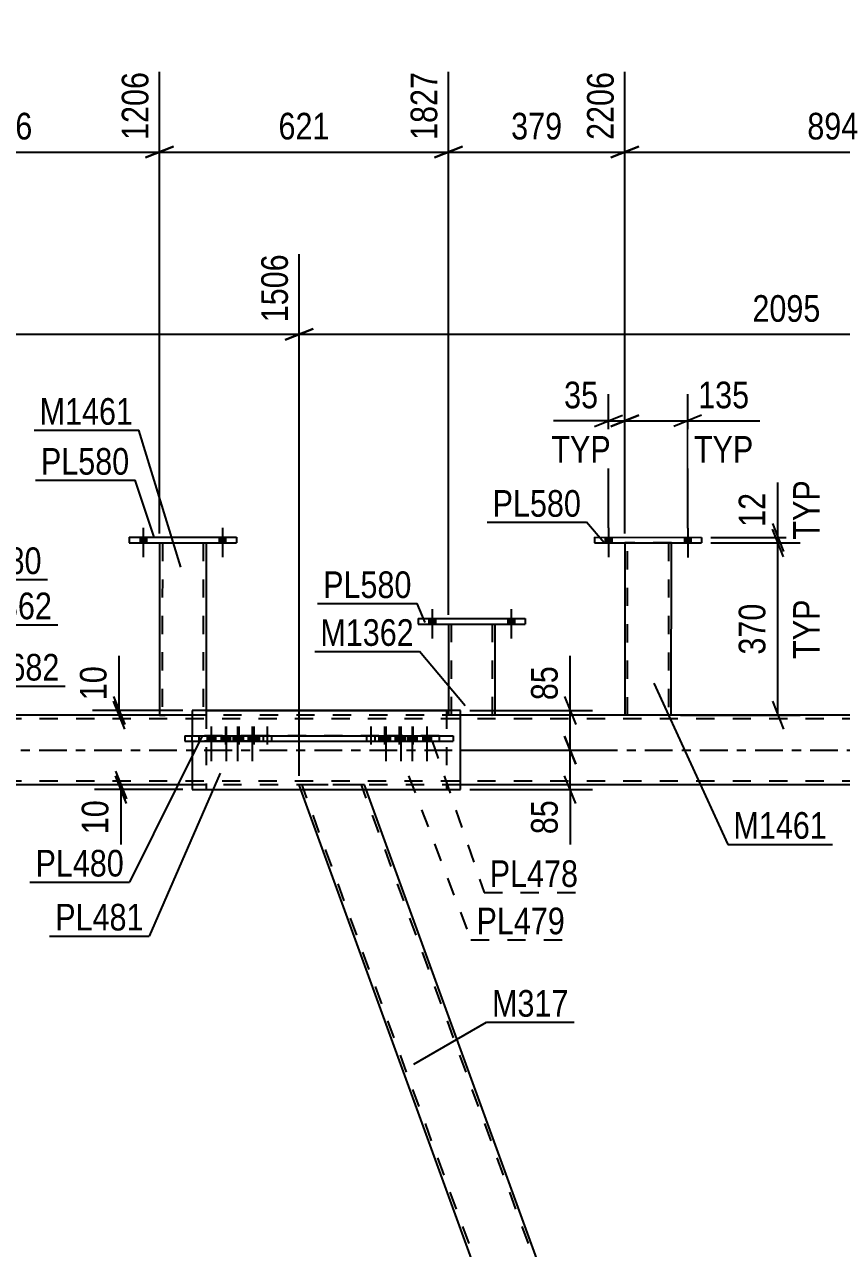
# Model space of a CAD drawing. Header units: millimetres. Extents: x 0 to 1189, y 0 to 841.
# Drawn here: x 150.6 to 238.4, y 555.9 to 687.5 of the extents above; entities that cross this region are included whole.
import ezdxf

# ---------------------------------------------------------------- set-up
doc = ezdxf.new("R2010")
doc.units = ezdxf.units.MM
doc.linetypes.add('DXK_LINE_DOT2', pattern=[3.9198, 1.9599, -1.9599])
doc.linetypes.add('DXK_LINE_DOT3', pattern=[5.9187, 2.979, -0.9799, 0.9799, -0.9799])
doc.styles.add('Arial Narrow', font='ARIALN.TTF', dxfattribs={"height": 0.2})

# ---------------------------------------------------------------- blocks, each defined once
blk = doc.blocks.new('Part-570385304-7958 - 7820')
at = {"color": 2, "linetype": 'Continuous'}
for p, q in [((165.08, 631.77), (165.07, 613.24)), ((170.08, 631.77), (170.07, 613.74)), ((165.07, 613.24), (165.67, 613.24))]:
    blk.add_line(p, q, dxfattribs=at)
at = {"color": 7, "linetype": 'DXK_LINE_DOT2'}
for p, q in [((165.08, 631.77), (170.08, 631.77)), ((165.38, 631.77), (165.37, 613.24)), ((169.78, 631.77), (169.77, 613.23)), ((165.4, 613.24), (165.37, 613.24)), ((165.37, 613.24), (165.4, 613.24)), ((165.44, 613.24), (165.4, 613.24)), ((165.4, 613.24), (165.44, 613.24)), ((170.07, 613.23), (165.67, 613.24)), ((170.07, 613.74), (170.07, 613.23))]:
    blk.add_line(p, q, dxfattribs=at)
blk = doc.blocks.new('Part-570385304-8247 - 7820')
at = {"color": 2, "linetype": 'Continuous'}
for p, q in [((168.58, 613.24), (104.78, 613.24)), ((275, 613.24), (197.42, 613.24)), ((168.58, 605.74), (104.78, 605.74)), ((275, 605.74), (197.42, 605.74))]:
    blk.add_line(p, q, dxfattribs=at)
at = {"color": 7, "linetype": 'DXK_LINE_DOT2'}
for p, q in [((197.42, 613.24), (168.58, 613.24)), ((977.31, 612.84), (104.78, 612.84)), ((977.31, 606.14), (104.78, 606.14)), ((197.42, 605.74), (168.58, 605.74))]:
    blk.add_line(p, q, dxfattribs=at)
at = {"color": 7, "linetype": 'DXK_LINE_DOT3'}
blk.add_line((104.78, 609.49), (977.31, 609.49), dxfattribs=at)
blk = doc.blocks.new('Bolt-570385304-7867 - 7820')
at = {"linetype": 'Continuous'}
for points in [[(162.98, 631.77), (163.68, 631.77), (163.68, 632.37), (162.98, 632.37)], [(162.98, 631.77), (163.68, 631.77), (163.68, 632.37), (162.98, 632.37)], [(171.48, 631.77), (172.18, 631.77), (172.18, 632.37), (171.48, 632.37)], [(171.48, 631.77), (172.18, 631.77), (172.18, 632.37), (171.48, 632.37)]]:
    blk.add_hatch(color=1, dxfattribs=at).paths.add_polyline_path(points)
at = {"color": 1, "linetype": 'Continuous'}
for p, q in [((163.33, 633.37), (163.33, 630.22)), ((163.33, 633.37), (163.33, 630.22)), ((171.83, 633.37), (171.83, 630.22)), ((171.83, 633.37), (171.83, 630.22)), ((162.98, 632.37), (162.98, 631.77)), ((162.98, 632.37), (162.98, 631.77)), ((163.68, 632.37), (163.68, 631.77)), ((163.68, 632.37), (163.68, 631.77)), ((171.48, 632.37), (171.48, 631.77)), ((171.48, 632.37), (171.48, 631.77)), ((172.18, 632.37), (172.18, 631.77)), ((172.18, 632.37), (172.18, 631.77))]:
    blk.add_line(p, q, dxfattribs=at)
blk = doc.blocks.new('Part-570385304-8697 - 7820')
at = {"color": 2, "linetype": 'Continuous'}
blk.add_line((170.08, 613.74), (195.91, 613.74), dxfattribs=at)
at = {"color": 7, "linetype": 'DXK_LINE_DOT2'}
for p, q in [((170.08, 613.74), (170.08, 605.24)), ((195.91, 613.74), (195.91, 605.24)), ((170.08, 605.24), (195.91, 605.24))]:
    blk.add_line(p, q, dxfattribs=at)
blk = doc.blocks.new('Bolt-570385304-8508 - 7820')
at = {"color": 1, "linetype": 'DXK_LINE_DOT2'}
for p, q in [((187.78, 612.04), (187.78, 608.29)), ((189.24, 612.04), (189.24, 608.29)), ((190.83, 612.04), (190.83, 608.29)), ((192.29, 612.04), (192.29, 608.29)), ((187.33, 611.04), (187.33, 610.44)), ((188.23, 611.04), (188.23, 610.44)), ((188.79, 611.04), (188.79, 610.44)), ((189.69, 611.04), (189.69, 610.44)), ((190.38, 611.04), (190.38, 610.44)), ((191.28, 611.04), (191.28, 610.44)), ((191.84, 611.04), (191.84, 610.44)), ((192.74, 611.04), (192.74, 610.44))]:
    blk.add_line(p, q, dxfattribs=at)
blk = doc.blocks.new('Part-570385304-7948 - 7820')
at = {"color": 2, "linetype": 'Continuous'}
for p, q in [((211.83, 632.37), (211.83, 631.77)), ((211.83, 632.37), (223.33, 632.36)), ((211.83, 631.77), (223.33, 631.76)), ((223.33, 632.36), (223.33, 631.76))]:
    blk.add_line(p, q, dxfattribs=at)
blk = doc.blocks.new('Part-570385304-7953 - 7820')
at = {"color": 2, "linetype": 'Continuous'}
for p, q in [((215.08, 631.76), (215.07, 613.24)), ((220.07, 613.24), (220.08, 631.76))]:
    blk.add_line(p, q, dxfattribs=at)
at = {"color": 7, "linetype": 'DXK_LINE_DOT2'}
for p, q in [((220.08, 631.76), (215.08, 631.76)), ((215.37, 613.23), (215.38, 631.76)), ((219.78, 631.76), (219.77, 613.23)), ((215.07, 613.24), (215.07, 613.23)), ((220.07, 613.23), (215.07, 613.23)), ((220.07, 613.23), (220.07, 613.24)), ((220.07, 613.24), (220.07, 613.23))]:
    blk.add_line(p, q, dxfattribs=at)
blk = doc.blocks.new('Bolt-570385304-8509 - 7820')
at = {"linetype": 'Continuous'}
for points in [[(194.02, 623.04), (194.72, 623.04), (194.72, 623.64), (194.02, 623.64)], [(194.02, 623.04), (194.72, 623.04), (194.72, 623.64), (194.02, 623.64)], [(202.52, 623.04), (203.22, 623.04), (203.22, 623.64), (202.52, 623.64)], [(202.52, 623.04), (203.22, 623.04), (203.22, 623.64), (202.52, 623.64)]]:
    blk.add_hatch(color=1, dxfattribs=at).paths.add_polyline_path(points)
at = {"color": 1, "linetype": 'Continuous'}
for p, q in [((194.37, 624.64), (194.37, 621.49)), ((194.37, 624.64), (194.37, 621.49)), ((202.87, 624.64), (202.87, 621.49)), ((202.87, 624.64), (202.87, 621.49)), ((194.02, 623.64), (194.02, 623.04)), ((194.02, 623.64), (194.02, 623.04)), ((194.72, 623.64), (194.72, 623.04)), ((194.72, 623.64), (194.72, 623.04)), ((202.52, 623.64), (202.52, 623.04)), ((202.52, 623.64), (202.52, 623.04)), ((203.22, 623.64), (203.22, 623.04)), ((203.22, 623.64), (203.22, 623.04))]:
    blk.add_line(p, q, dxfattribs=at)
blk = doc.blocks.new('Part-570385304-8045 - 7820')
at = {"color": 2, "linetype": 'Continuous'}
for p, q in [((197.42, 613.74), (168.58, 613.74)), ((168.58, 613.74), (168.58, 611.04)), ((197.42, 605.24), (197.42, 613.74)), ((168.58, 610.44), (168.58, 605.24)), ((168.58, 605.24), (197.42, 605.24))]:
    blk.add_line(p, q, dxfattribs=at)
at = {"color": 7, "linetype": 'DXK_LINE_DOT2'}
blk.add_line((168.58, 610.44), (168.58, 611.04), dxfattribs=at)
blk = doc.blocks.new('Part-570385304-8061 - 7820')
at = {"color": 7, "linetype": 'DXK_LINE_DOT2'}
for p, q in [((169.31, 611.04), (195.13, 611.04)), ((175.78, 611.04), (169.31, 611.04)), ((169.31, 611.04), (169.31, 611.04)), ((169.31, 611.04), (169.31, 610.44)), ((188.66, 611.04), (175.78, 611.04)), ((175.78, 611.04), (175.78, 610.44)), ((195.13, 611.04), (188.66, 611.04)), ((188.66, 611.04), (188.66, 610.44)), ((195.13, 611.04), (195.13, 611.04)), ((195.13, 611.04), (195.13, 610.44)), ((169.31, 610.44), (195.13, 610.44)), ((175.78, 610.44), (169.31, 610.44)), ((175.78, 610.44), (188.66, 610.44)), ((188.66, 610.44), (195.13, 610.44))]:
    blk.add_line(p, q, dxfattribs=at)
blk = doc.blocks.new('Bolt-570385304-8498 - 7820')
at = {"color": 1, "linetype": 'DXK_LINE_DOT2'}
for p, q in [((172.15, 612.04), (172.15, 608.29)), ((173.61, 612.04), (173.61, 608.29)), ((175.2, 612.04), (175.2, 608.29)), ((176.66, 612.04), (176.66, 608.29)), ((171.7, 611.04), (171.7, 610.44)), ((172.6, 611.04), (172.6, 610.44)), ((173.16, 611.04), (173.16, 610.44)), ((174.06, 611.04), (174.06, 610.44)), ((174.75, 611.04), (174.75, 610.44)), ((175.65, 611.04), (175.65, 610.44)), ((176.21, 611.04), (176.21, 610.44)), ((177.11, 611.04), (177.11, 610.44))]:
    blk.add_line(p, q, dxfattribs=at)
blk = doc.blocks.new('Part-570385304-8161 - 7820')
at = {"color": 7, "linetype": 'DXK_LINE_DOT2'}
for p, q in [((187.1, 605.74), (180.07, 605.74)), ((180.26, 605.24), (180.07, 605.74)), ((234.53, 456.99), (180.39, 605.74)), ((240.92, 456.99), (186.78, 605.74)), ((187.28, 605.24), (187.1, 605.74))]:
    blk.add_line(p, q, dxfattribs=at)
at = {"color": 2, "linetype": 'Continuous'}
for p, q in [((234.03, 457.5), (180.26, 605.24)), ((241.05, 457.5), (187.28, 605.24))]:
    blk.add_line(p, q, dxfattribs=at)
blk = doc.blocks.new('Part-570385304-8357 - 7820')
at = {"color": 2, "linetype": 'Continuous'}
for p, q in [((161.83, 632.37), (161.83, 631.77)), ((161.83, 632.37), (173.33, 632.37)), ((161.83, 631.77), (173.33, 631.77)), ((173.33, 632.37), (173.33, 631.77))]:
    blk.add_line(p, q, dxfattribs=at)
blk = doc.blocks.new('Part-570385304-8432 - 7820')
at = {"color": 2, "linetype": 'Continuous'}
for p, q in [((192.87, 623.64), (192.87, 623.04)), ((192.87, 623.64), (204.37, 623.64)), ((192.87, 623.04), (204.37, 623.04)), ((204.37, 623.64), (204.37, 623.04))]:
    blk.add_line(p, q, dxfattribs=at)
blk = doc.blocks.new('Part-570385304-8437 - 7820')
at = {"color": 2, "linetype": 'Continuous'}
for p, q in [((196.12, 623.04), (196.12, 613.74)), ((201.12, 623.04), (201.12, 613.24)), ((200.52, 613.24), (197.42, 613.24)), ((201.07, 613.24), (200.52, 613.24)), ((201.12, 613.24), (201.07, 613.24))]:
    blk.add_line(p, q, dxfattribs=at)
at = {"color": 7, "linetype": 'DXK_LINE_DOT2'}
for p, q in [((196.12, 623.04), (201.12, 623.04)), ((196.42, 623.04), (196.42, 613.24)), ((200.82, 623.04), (200.82, 613.24)), ((196.12, 613.74), (196.12, 613.24)), ((197.42, 613.24), (196.12, 613.24)), ((200.94, 613.24), (200.52, 613.24)), ((200.79, 613.24), (200.82, 613.24))]:
    blk.add_line(p, q, dxfattribs=at)
blk = doc.blocks.new('Bolt-570385304-8572 - 7820')
at = {"linetype": 'Continuous'}
for points in [[(188.95, 610.44), (189.85, 610.44), (189.85, 611.04), (188.95, 611.04)], [(190.56, 610.44), (191.46, 610.44), (191.46, 611.04), (190.56, 611.04)], [(191.76, 610.44), (192.66, 610.44), (192.66, 611.04), (191.76, 611.04)], [(193.36, 610.44), (194.26, 610.44), (194.26, 611.04), (193.36, 611.04)]]:
    blk.add_hatch(color=1, dxfattribs=at).paths.add_polyline_path(points)
at = {"color": 1, "linetype": 'Continuous'}
for p, q in [((189.4, 612.04), (189.4, 608.29)), ((191.01, 612.04), (191.01, 608.29)), ((192.21, 612.04), (192.21, 608.29)), ((193.81, 612.04), (193.81, 608.29)), ((188.95, 611.04), (188.95, 610.44)), ((189.85, 611.04), (189.85, 610.44)), ((190.56, 611.04), (190.56, 610.44)), ((191.46, 611.04), (191.46, 610.44)), ((191.76, 611.04), (191.76, 610.44)), ((192.66, 611.04), (192.66, 610.44)), ((193.36, 611.04), (193.36, 610.44)), ((194.26, 611.04), (194.26, 610.44))]:
    blk.add_line(p, q, dxfattribs=at)
blk = doc.blocks.new('Part-570385304-8482 - 7820')
at = {"color": 2, "linetype": 'Continuous'}
for p, q in [((167.8, 611.04), (196.64, 611.04)), ((167.8, 611.04), (167.8, 610.44)), ((173.77, 610.44), (173.77, 611.04)), ((190.67, 611.04), (190.67, 610.44)), ((196.64, 611.04), (196.64, 610.44)), ((167.8, 610.44), (196.64, 610.44))]:
    blk.add_line(p, q, dxfattribs=at)
blk = doc.blocks.new('Bolt-570385304-8499 - 7820')
at = {"linetype": 'Continuous'}
for points in [[(212.98, 631.77), (213.68, 631.77), (213.68, 632.37), (212.98, 632.37)], [(212.98, 631.77), (213.68, 631.77), (213.68, 632.37), (212.98, 632.37)], [(221.48, 631.76), (222.18, 631.76), (222.18, 632.36), (221.48, 632.36)], [(221.48, 631.76), (222.18, 631.76), (222.18, 632.36), (221.48, 632.36)]]:
    blk.add_hatch(color=1, dxfattribs=at).paths.add_polyline_path(points)
at = {"color": 1, "linetype": 'Continuous'}
for p, q in [((213.33, 633.37), (213.33, 630.22)), ((213.33, 633.37), (213.33, 630.22)), ((221.83, 633.36), (221.83, 630.21)), ((221.83, 633.36), (221.83, 630.21)), ((212.98, 632.37), (212.98, 631.77)), ((212.98, 632.37), (212.98, 631.77)), ((213.68, 632.37), (213.68, 631.77)), ((213.68, 632.37), (213.68, 631.77)), ((221.48, 632.36), (221.48, 631.76)), ((221.48, 632.36), (221.48, 631.76)), ((222.18, 632.36), (222.18, 631.76)), ((222.18, 632.36), (222.18, 631.76))]:
    blk.add_line(p, q, dxfattribs=at)
blk = doc.blocks.new('Bolt-570385304-8573 - 7820')
at = {"linetype": 'Continuous'}
for points in [[(171.08, 611.04), (170.18, 611.04), (170.18, 610.44), (171.08, 610.44)], [(172.68, 611.04), (171.78, 611.04), (171.78, 610.44), (172.68, 610.44)], [(173.89, 611.04), (172.99, 611.04), (172.99, 610.44), (173.89, 610.44)], [(175.49, 611.04), (174.59, 611.04), (174.59, 610.44), (175.49, 610.44)]]:
    blk.add_hatch(color=1, dxfattribs=at).paths.add_polyline_path(points)
at = {"color": 1, "linetype": 'Continuous'}
for p, q in [((170.63, 612.04), (170.63, 608.29)), ((172.23, 612.04), (172.23, 608.29)), ((173.44, 612.04), (173.44, 608.29)), ((175.04, 612.04), (175.04, 608.29)), ((170.18, 611.04), (170.18, 610.44)), ((171.08, 611.04), (171.08, 610.44)), ((171.78, 611.04), (171.78, 610.44)), ((172.68, 611.04), (172.68, 610.44)), ((172.99, 611.04), (172.99, 610.44)), ((173.89, 611.04), (173.89, 610.44)), ((174.59, 611.04), (174.59, 610.44)), ((175.49, 611.04), (175.49, 610.44))]:
    blk.add_line(p, q, dxfattribs=at)
blk = doc.blocks.new('StraightDimension-570385304-43027 - 7820')
at = {"color": 7, "linetype": 'Continuous'}
for p, q in [((160.73, 613.74), (160.73, 619.64)), ((160.73, 613.74), (160.73, 619.64)), ((160.13, 615.24), (161.33, 612.24)), ((161.33, 611.74), (160.13, 614.74)), ((167.58, 613.74), (157.88, 613.74)), ((167.58, 613.24), (157.88, 613.24)), ((160.73, 613.24), (160.73, 613.74))]:
    blk.add_line(p, q, dxfattribs=at)
at = {"color": 0}
blk.add_wipeout([(159.98, 619.12), (155.78, 619.12), (155.78, 614.26), (159.98, 614.26)], dxfattribs=at)
at = {"color": 3, "style": 'Arial Narrow'}
blk.add_text('10', height=2.863, rotation=90.0002, dxfattribs=at).set_placement((159.38, 614.86))
blk = doc.blocks.new('StraightDimension-570385304-35710 - 7820')
at = {"color": 7, "linetype": 'Continuous'}
for p, q in [((180.07, 606.74), (180.07, 662.8)), ((104.78, 614.24), (104.78, 657.32)), ((106.28, 654.79), (103.28, 653.59)), ((104.78, 654.19), (180.07, 654.19)), ((178.57, 653.59), (181.57, 654.79))]:
    blk.add_line(p, q, dxfattribs=at)
at = {"color": 0}
blk.add_wipeout([(146.68, 654.94), (146.68, 659.14), (138.17, 659.14), (138.17, 654.94)], dxfattribs=at)
at = {"color": 3, "style": 'Arial Narrow'}
blk.add_text('1506', height=2.863, dxfattribs=at).set_placement((138.77, 655.54))
at = {"color": 0, "linetype": 'Continuous'}
for points in [[(179.47, 663.4), (175.27, 663.4), (175.27, 654.89), (179.47, 654.89)], [(104.18, 657.92), (99.98, 657.92), (99.98, 654.89), (104.18, 654.89)]]:
    blk.add_wipeout(points, dxfattribs=at)
at = {"color": 3, "linetype": 'Continuous', "style": 'Arial Narrow'}
for s, height, p in [('1506', 2.863, (178.87, 655.49)), ('0', 2.86, (103.58, 655.49))]:
    blk.add_text(s, height=height, rotation=90.0002, dxfattribs=at).set_placement(p)
blk = doc.blocks.new('StraightDimension-570385304-43052 - 7820')
at = {"color": 7, "linetype": 'Continuous'}
for p, q in [((160.33, 607.24), (161.53, 604.24)), ((161.53, 603.74), (160.33, 606.74)), ((167.58, 605.74), (158.08, 605.74)), ((160.93, 605.24), (160.93, 605.74)), ((167.58, 605.24), (158.08, 605.24)), ((160.93, 605.24), (160.93, 599.33)), ((160.93, 605.24), (160.93, 599.33))]:
    blk.add_line(p, q, dxfattribs=at)
at = {"color": 0}
blk.add_wipeout([(160.18, 604.71), (155.98, 604.71), (155.98, 599.85), (160.18, 599.85)], dxfattribs=at)
at = {"color": 3, "style": 'Arial Narrow'}
blk.add_text('10', height=2.863, rotation=90.0002, dxfattribs=at).set_placement((159.58, 600.45))
blk = doc.blocks.new('StraightDimension-570385304-35256 - 7820')
at = {"color": 7, "linetype": 'Continuous'}
for p, q in [((165.08, 632.77), (165.08, 682.4)), ((132.26, 619.14), (132.26, 680.57)), ((133.76, 674.39), (130.76, 673.19)), ((132.26, 673.79), (165.08, 673.79)), ((163.58, 673.19), (166.58, 674.39))]:
    blk.add_line(p, q, dxfattribs=at)
at = {"color": 0}
blk.add_wipeout([(152.02, 674.54), (152.02, 678.74), (145.33, 678.74), (145.33, 674.54)], dxfattribs=at)
at = {"color": 3, "style": 'Arial Narrow'}
blk.add_text('656', height=2.863, dxfattribs=at).set_placement((145.93, 675.14))
at = {"color": 0, "linetype": 'Continuous'}
blk.add_wipeout([(164.48, 683), (160.28, 683), (160.28, 674.49), (164.48, 674.49)], dxfattribs=at)
at = {"color": 3, "linetype": 'Continuous', "style": 'Arial Narrow'}
blk.add_text('1206', height=2.863, rotation=90.0002, dxfattribs=at).set_placement((163.88, 675.09))
blk = doc.blocks.new('StraightDimension-570385304-36000 - 7820')
at = {"color": 7, "linetype": 'Continuous'}
for p, q in [((215.08, 632.76), (215.08, 647.74)), ((221.83, 633.36), (221.83, 647.74)), ((213.58, 644.29), (216.58, 645.49)), ((215.08, 644.89), (221.83, 644.89)), ((223.33, 645.49), (220.33, 644.29)), ((221.83, 644.89), (229.57, 644.89)), ((221.83, 644.89), (229.57, 644.89))]:
    blk.add_line(p, q, dxfattribs=at)
at = {"color": 0}
blk.add_wipeout([(229.04, 645.64), (229.04, 649.84), (222.36, 649.84), (222.36, 645.64)], dxfattribs=at)
at = {"color": 0, "linetype": 'Continuous'}
blk.add_wipeout([(229.49, 639.79), (229.49, 643.99), (221.9, 643.99), (221.9, 639.79)], dxfattribs=at)
at = {"color": 3, "style": 'Arial Narrow'}
blk.add_text('135', height=2.863, dxfattribs=at).set_placement((222.96, 646.24))
at = {"color": 3, "linetype": 'Continuous', "style": 'Arial Narrow'}
blk.add_text('TYP', height=2.863, dxfattribs=at).set_placement((222.5, 640.39))
blk = doc.blocks.new('StraightDimension-570385304-35253 - 7820')
at = {"color": 7, "linetype": 'Continuous'}
for p, q in [((259.78, 633.24), (259.78, 686.9)), ((215.08, 632.76), (215.08, 682.4)), ((216.58, 674.39), (213.58, 673.19)), ((215.08, 673.79), (259.78, 673.79)), ((258.28, 673.19), (261.28, 674.39))]:
    blk.add_line(p, q, dxfattribs=at)
at = {"color": 0}
blk.add_wipeout([(240.77, 674.54), (240.77, 678.74), (234.09, 678.74), (234.09, 674.54)], dxfattribs=at)
at = {"color": 3, "style": 'Arial Narrow'}
blk.add_text('894', height=2.863, dxfattribs=at).set_placement((234.69, 675.14))
at = {"color": 0, "linetype": 'Continuous'}
blk.add_wipeout([(259.18, 687.5), (254.98, 687.5), (254.98, 678.99), (259.18, 678.99)], dxfattribs=at)
at = {"color": 3, "linetype": 'Continuous', "style": 'Arial Narrow'}
blk.add_text('3100', height=2.863, rotation=90.0002, dxfattribs=at).set_placement((258.58, 679.59))
blk = doc.blocks.new('StraightDimension-570385304-35254 - 7820')
at = {"color": 7, "linetype": 'Continuous'}
for p, q in [((196.12, 624.04), (196.12, 682.4)), ((215.08, 632.76), (215.08, 682.4)), ((197.62, 674.39), (194.62, 673.19)), ((196.12, 673.79), (215.08, 673.79)), ((213.58, 673.19), (216.58, 674.39))]:
    blk.add_line(p, q, dxfattribs=at)
at = {"color": 0}
blk.add_wipeout([(208.94, 674.54), (208.94, 678.74), (202.26, 678.74), (202.26, 674.54)], dxfattribs=at)
at = {"color": 3, "style": 'Arial Narrow'}
blk.add_text('379', height=2.863, dxfattribs=at).set_placement((202.86, 675.14))
at = {"color": 0, "linetype": 'Continuous'}
blk.add_wipeout([(214.48, 683), (210.28, 683), (210.28, 674.49), (214.48, 674.49)], dxfattribs=at)
at = {"color": 3, "linetype": 'Continuous', "style": 'Arial Narrow'}
blk.add_text('2206', height=2.863, rotation=90.0002, dxfattribs=at).set_placement((213.88, 675.09))
blk = doc.blocks.new('StraightDimension-570385304-35255 - 7820')
at = {"color": 7, "linetype": 'Continuous'}
for p, q in [((165.08, 632.77), (165.08, 682.4)), ((196.12, 624.04), (196.12, 682.4)), ((166.58, 674.39), (163.58, 673.19)), ((165.08, 673.79), (196.12, 673.79)), ((194.62, 673.19), (197.62, 674.39))]:
    blk.add_line(p, q, dxfattribs=at)
at = {"color": 0}
blk.add_wipeout([(183.94, 674.54), (183.94, 678.74), (177.26, 678.74), (177.26, 674.54)], dxfattribs=at)
at = {"color": 3, "style": 'Arial Narrow'}
blk.add_text('621', height=2.863, dxfattribs=at).set_placement((177.86, 675.14))
at = {"color": 0, "linetype": 'Continuous'}
blk.add_wipeout([(195.52, 683), (191.32, 683), (191.32, 674.49), (195.52, 674.49)], dxfattribs=at)
at = {"color": 3, "linetype": 'Continuous', "style": 'Arial Narrow'}
blk.add_text('1827', height=2.863, rotation=90.0002, dxfattribs=at).set_placement((194.92, 675.09))
blk = doc.blocks.new('StraightDimension-570385304-35709 - 7820')
at = {"color": 7, "linetype": 'Continuous'}
for p, q in [((180.07, 606.74), (180.07, 662.8)), ((284.83, 606.74), (284.83, 662.8)), ((181.57, 654.79), (178.57, 653.59)), ((180.07, 654.19), (284.83, 654.19)), ((283.33, 653.59), (286.33, 654.79))]:
    blk.add_line(p, q, dxfattribs=at)
at = {"color": 0}
blk.add_wipeout([(236.71, 654.94), (236.71, 659.14), (228.19, 659.14), (228.19, 654.94)], dxfattribs=at)
at = {"color": 3, "style": 'Arial Narrow'}
blk.add_text('2095', height=2.863, dxfattribs=at).set_placement((228.79, 655.54))
at = {"color": 0, "linetype": 'Continuous'}
blk.add_wipeout([(284.23, 663.4), (280.03, 663.4), (280.03, 654.89), (284.23, 654.89)], dxfattribs=at)
at = {"color": 3, "linetype": 'Continuous', "style": 'Arial Narrow'}
blk.add_text('3601', height=2.863, rotation=90.0002, dxfattribs=at).set_placement((283.63, 655.49))
blk = doc.blocks.new('StraightDimension-570385304-36001 - 7820')
at = {"color": 7, "linetype": 'Continuous'}
for p, q in [((213.33, 633.37), (213.33, 647.74)), ((215.08, 632.76), (215.08, 647.74)), ((213.33, 644.89), (207.43, 644.89)), ((213.33, 644.89), (207.43, 644.89)), ((211.83, 644.29), (214.83, 645.49)), ((213.33, 644.89), (215.08, 644.89)), ((216.58, 645.49), (213.58, 644.29))]:
    blk.add_line(p, q, dxfattribs=at)
at = {"color": 0}
blk.add_wipeout([(212.81, 645.64), (212.81, 649.84), (207.95, 649.84), (207.95, 645.64)], dxfattribs=at)
at = {"color": 0, "linetype": 'Continuous'}
blk.add_wipeout([(214.17, 639.79), (214.17, 643.99), (206.58, 643.99), (206.58, 639.79)], dxfattribs=at)
at = {"color": 3, "style": 'Arial Narrow'}
blk.add_text('35', height=2.863, dxfattribs=at).set_placement((208.55, 646.24))
at = {"color": 3, "linetype": 'Continuous', "style": 'Arial Narrow'}
blk.add_text('TYP', height=2.863, dxfattribs=at).set_placement((207.18, 640.39))
blk = doc.blocks.new('StraightDimension-570385304-36021 - 7820')
at = {"color": 7, "linetype": 'Continuous'}
for p, q in [((231.53, 632.36), (231.53, 638.27)), ((231.53, 632.36), (231.53, 638.27)), ((230.93, 633.86), (232.13, 630.86)), ((232.13, 630.26), (230.93, 633.26)), ((224.33, 632.36), (233.93, 632.36)), ((224.33, 631.76), (233.93, 631.76)), ((231.53, 631.76), (231.53, 632.36))]:
    blk.add_line(p, q, dxfattribs=at)
at = {"color": 0, "linetype": 'Continuous'}
blk.add_wipeout([(236.63, 639.11), (232.43, 639.11), (232.43, 631.52), (236.63, 631.52)], dxfattribs=at)
at = {"color": 0}
blk.add_wipeout([(230.78, 637.74), (226.58, 637.74), (226.58, 632.89), (230.78, 632.89)], dxfattribs=at)
at = {"color": 3, "linetype": 'Continuous', "style": 'Arial Narrow'}
blk.add_text('TYP', height=2.863, rotation=90.0002, dxfattribs=at).set_placement((236.03, 632.12))
at = {"color": 3, "style": 'Arial Narrow'}
blk.add_text('12', height=2.863, rotation=90.0002, dxfattribs=at).set_placement((230.18, 633.49))
blk = doc.blocks.new('StraightDimension-570385304-36022 - 7820')
at = {"color": 7, "linetype": 'Continuous'}
for p, q in [((232.13, 630.26), (230.93, 633.26)), ((224.33, 631.76), (233.93, 631.76)), ((231.53, 613.24), (231.53, 631.76)), ((230.93, 614.74), (232.13, 611.74)), ((221.07, 613.24), (233.93, 613.24))]:
    blk.add_line(p, q, dxfattribs=at)
at = {"color": 0}
blk.add_wipeout([(230.78, 625.84), (226.58, 625.84), (226.58, 619.16), (230.78, 619.16)], dxfattribs=at)
at = {"color": 0, "linetype": 'Continuous'}
blk.add_wipeout([(236.63, 626.29), (232.43, 626.29), (232.43, 618.7), (236.63, 618.7)], dxfattribs=at)
at = {"color": 3, "style": 'Arial Narrow'}
blk.add_text('370', height=2.863, rotation=90.0002, dxfattribs=at).set_placement((230.18, 619.76))
at = {"color": 3, "linetype": 'Continuous', "style": 'Arial Narrow'}
blk.add_text('TYP', height=2.863, rotation=90.0002, dxfattribs=at).set_placement((236.03, 619.3))
blk = doc.blocks.new('StraightDimension-570385304-43075 - 7820')
at = {"color": 7, "linetype": 'Continuous'}
for p, q in [((209.21, 613.74), (209.21, 619.64)), ((209.21, 613.74), (209.21, 619.64)), ((208.61, 615.24), (209.81, 612.24)), ((198.42, 613.74), (211.61, 613.74)), ((209.21, 609.49), (209.21, 613.74)), ((209.81, 607.99), (208.61, 610.99)), ((198.42, 609.49), (211.61, 609.49))]:
    blk.add_line(p, q, dxfattribs=at)
at = {"color": 0}
blk.add_wipeout([(208.46, 619.12), (204.26, 619.12), (204.26, 614.26), (208.46, 614.26)], dxfattribs=at)
at = {"color": 3, "style": 'Arial Narrow'}
blk.add_text('85', height=2.863, rotation=90.0002, dxfattribs=at).set_placement((207.86, 614.86))
blk = doc.blocks.new('StraightDimension-570385304-43076 - 7820')
at = {"color": 7, "linetype": 'Continuous'}
for p, q in [((208.61, 610.99), (209.81, 607.99)), ((198.42, 609.49), (211.61, 609.49)), ((209.21, 605.24), (209.21, 609.49)), ((209.81, 603.74), (208.61, 606.74)), ((198.42, 605.24), (211.61, 605.24)), ((209.21, 605.24), (209.21, 599.33)), ((209.21, 605.24), (209.21, 599.33))]:
    blk.add_line(p, q, dxfattribs=at)
at = {"color": 0}
blk.add_wipeout([(208.46, 604.71), (204.26, 604.71), (204.26, 599.85), (208.46, 599.85)], dxfattribs=at)
at = {"color": 3, "style": 'Arial Narrow'}
blk.add_text('85', height=2.863, rotation=90.0002, dxfattribs=at).set_placement((207.86, 600.45))
blk = doc.blocks.new('Mark-570385304-8428 - 7820')
at = {"color": 0}
blk.add_wipeout([(192.16, 625.84), (192.16, 628.84), (182.66, 628.84), (182.66, 625.84)], dxfattribs=at)
blk.add_wipeout([(192.16, 625.84), (192.16, 628.84), (182.66, 628.84), (182.66, 625.84)], dxfattribs=at)
at = {"color": 30, "linetype": 'Continuous'}
for p in [(182.06, 625.24), (193.63, 623.21)]:
    blk.add_line(p, (192.76, 625.24), dxfattribs=at)
at = {"color": 3, "style": 'Arial Narrow'}
blk.add_text('PL580', height=2.863, dxfattribs=at).set_placement((182.66, 625.84))
blk = doc.blocks.new('Mark-570385304-8433 - 7820')
at = {"color": 0}
blk.add_wipeout([(192.42, 620.7), (192.42, 623.7), (182.36, 623.7), (182.36, 620.7)], dxfattribs=at)
blk.add_wipeout([(192.42, 620.7), (192.42, 623.7), (182.36, 623.7), (182.36, 620.7)], dxfattribs=at)
at = {"color": 30, "linetype": 'Continuous'}
for p in [(181.76, 620.1), (197.93, 614.24)]:
    blk.add_line(p, (193.02, 620.1), dxfattribs=at)
at = {"color": 3, "style": 'Arial Narrow'}
blk.add_text('M1362', height=2.863, dxfattribs=at).set_placement((182.36, 620.7))
blk = doc.blocks.new('Mark-570385304-8353 - 7820')
at = {"color": 0}
blk.add_wipeout([(161.84, 639.1), (161.84, 642.1), (152.33, 642.1), (152.33, 639.1)], dxfattribs=at)
blk.add_wipeout([(161.84, 639.1), (161.84, 642.1), (152.33, 642.1), (152.33, 639.1)], dxfattribs=at)
at = {"color": 30, "linetype": 'Continuous'}
for p in [(151.73, 638.5), (164.49, 632.37)]:
    blk.add_line(p, (162.44, 638.5), dxfattribs=at)
at = {"color": 3, "style": 'Arial Narrow'}
blk.add_text('PL580', height=2.863, dxfattribs=at).set_placement((152.33, 639.1))
blk = doc.blocks.new('Mark-570385304-8478 - 7820')
at = {"color": 0}
blk.add_wipeout([(161.25, 595.9), (161.25, 598.9), (151.75, 598.9), (151.75, 595.9)], dxfattribs=at)
blk.add_wipeout([(161.25, 595.9), (161.25, 598.9), (151.75, 598.9), (151.75, 595.9)], dxfattribs=at)
at = {"color": 30, "linetype": 'Continuous'}
for p in [(169.61, 610.97), (151.15, 595.3)]:
    blk.add_line(p, (161.85, 595.3), dxfattribs=at)
at = {"color": 3, "style": 'Arial Narrow'}
blk.add_text('PL480', height=2.863, dxfattribs=at).set_placement((151.75, 595.9))
blk = doc.blocks.new('Mark-570385304-7949 - 7820')
at = {"color": 0}
blk.add_wipeout([(236.8, 599.96), (236.8, 602.96), (226.75, 602.96), (226.75, 599.96)], dxfattribs=at)
blk.add_wipeout([(236.8, 599.96), (236.8, 602.96), (226.75, 602.96), (226.75, 599.96)], dxfattribs=at)
at = {"color": 30, "linetype": 'Continuous'}
for p, q in [((218.2, 616.7), (226.15, 599.36)), ((226.15, 599.36), (237.4, 599.36))]:
    blk.add_line(p, q, dxfattribs=at)
at = {"color": 3, "style": 'Arial Narrow'}
blk.add_text('M1461', height=2.863, dxfattribs=at).set_placement((226.75, 599.96))
blk = doc.blocks.new('Mark-570385304-7944 - 7820')
at = {"color": 0}
blk.add_wipeout([(210.37, 634.58), (210.37, 637.58), (200.87, 637.58), (200.87, 634.58)], dxfattribs=at)
blk.add_wipeout([(210.37, 634.58), (210.37, 637.58), (200.87, 637.58), (200.87, 634.58)], dxfattribs=at)
at = {"color": 30, "linetype": 'Continuous'}
for p in [(200.27, 633.98), (212.86, 631.77)]:
    blk.add_line(p, (210.97, 633.98), dxfattribs=at)
at = {"color": 3, "style": 'Arial Narrow'}
blk.add_text('PL580', height=2.863, dxfattribs=at).set_placement((200.87, 634.58))
blk = doc.blocks.new('Mark-570385304-7954 - 7820')
at = {"color": 0}
blk.add_wipeout([(162.24, 644.47), (162.24, 647.47), (152.19, 647.47), (152.19, 644.47)], dxfattribs=at)
blk.add_wipeout([(162.24, 644.47), (162.24, 647.47), (152.19, 647.47), (152.19, 644.47)], dxfattribs=at)
at = {"color": 30, "linetype": 'Continuous'}
for p in [(151.59, 643.87), (167.36, 629.16)]:
    blk.add_line(p, (162.84, 643.87), dxfattribs=at)
at = {"color": 3, "style": 'Arial Narrow'}
blk.add_text('M1461', height=2.863, dxfattribs=at).set_placement((152.19, 644.47))
blk = doc.blocks.new('Mark-570385304-8363 - 7820')
at = {"color": 0}
blk.add_wipeout([(152.42, 628.42), (152.42, 631.42), (142.91, 631.42), (142.91, 628.42)], dxfattribs=at)
blk.add_wipeout([(152.42, 628.42), (152.42, 631.42), (142.91, 631.42), (142.91, 628.42)], dxfattribs=at)
at = {"color": 30, "linetype": 'Continuous'}
for p, q in [((139.54, 623.2), (142.31, 627.82)), ((142.31, 627.82), (153.02, 627.82))]:
    blk.add_line(p, q, dxfattribs=at)
at = {"color": 3, "style": 'Arial Narrow'}
blk.add_text('PL580', height=2.863, dxfattribs=at).set_placement((142.91, 628.42))
blk = doc.blocks.new('Mark-570385304-8693 - 7820')
at = {"color": 0}
blk.add_wipeout([(208.64, 589.69), (208.64, 592.69), (199.14, 592.69), (199.14, 589.69)], dxfattribs=at)
blk.add_wipeout([(208.64, 589.69), (208.64, 592.69), (199.14, 592.69), (199.14, 589.69)], dxfattribs=at)
at = {"color": 30, "linetype": 'DXK_LINE_DOT2'}
for p, q in [((191.84, 606.73), (198.54, 589.09)), ((198.54, 589.09), (209.24, 589.09))]:
    blk.add_line(p, q, dxfattribs=at)
at = {"color": 3, "style": 'Arial Narrow'}
blk.add_text('PL479', height=2.863, dxfattribs=at).set_placement((199.14, 589.69))
blk = doc.blocks.new('Mark-570385304-8041 - 7820')
at = {"color": 0}
blk.add_wipeout([(163.38, 590.1), (163.38, 593.1), (153.87, 593.1), (153.87, 590.1)], dxfattribs=at)
blk.add_wipeout([(163.38, 590.1), (163.38, 593.1), (153.87, 593.1), (153.87, 590.1)], dxfattribs=at)
at = {"color": 30, "linetype": 'Continuous'}
for p in [(171.59, 607.02), (153.27, 589.5)]:
    blk.add_line(p, (163.98, 589.5), dxfattribs=at)
at = {"color": 3, "style": 'Arial Narrow'}
blk.add_text('PL481', height=2.863, dxfattribs=at).set_placement((153.87, 590.1))
blk = doc.blocks.new('Mark-570385304-8057 - 7820')
at = {"color": 0}
blk.add_wipeout([(210.06, 594.78), (210.06, 597.78), (200.56, 597.78), (200.56, 594.78)], dxfattribs=at)
blk.add_wipeout([(210.06, 594.78), (210.06, 597.78), (200.56, 597.78), (200.56, 594.78)], dxfattribs=at)
at = {"color": 30, "linetype": 'DXK_LINE_DOT2'}
for p, q in [((194.39, 610.44), (199.96, 594.18)), ((199.96, 594.18), (210.66, 594.18))]:
    blk.add_line(p, q, dxfattribs=at)
at = {"color": 3, "style": 'Arial Narrow'}
blk.add_text('PL478', height=2.863, dxfattribs=at).set_placement((200.56, 594.78))
blk = doc.blocks.new('Mark-570385304-8243 - 7820')
at = {"color": 0}
blk.add_wipeout([(154.34, 616.97), (154.34, 619.97), (144.47, 619.97), (144.47, 616.97)], dxfattribs=at)
blk.add_wipeout([(154.34, 616.97), (154.34, 619.97), (144.47, 619.97), (144.47, 616.97)], dxfattribs=at)
at = {"color": 30, "linetype": 'Continuous'}
for p, q in [((140.06, 612.3), (143.87, 616.37)), ((143.87, 616.37), (154.94, 616.37))]:
    blk.add_line(p, q, dxfattribs=at)
at = {"color": 3, "style": 'Arial Narrow'}
blk.add_text('TR682', height=2.863, dxfattribs=at).set_placement((144.47, 616.97))
blk = doc.blocks.new('Mark-570385304-8358 - 7820')
at = {"color": 0}
blk.add_wipeout([(153.54, 623.56), (153.54, 626.56), (143.48, 626.56), (143.48, 623.56)], dxfattribs=at)
blk.add_wipeout([(153.54, 623.56), (153.54, 626.56), (143.48, 626.56), (143.48, 623.56)], dxfattribs=at)
at = {"color": 30, "linetype": 'Continuous'}
for p, q in [((136.35, 616.46), (142.88, 622.96)), ((142.88, 622.96), (154.14, 622.96))]:
    blk.add_line(p, q, dxfattribs=at)
at = {"color": 3, "style": 'Arial Narrow'}
blk.add_text('M1362', height=2.863, dxfattribs=at).set_placement((143.48, 623.56))
blk = doc.blocks.new('Mark-570385304-34535 - 7820')
at = {"color": 0}
blk.add_wipeout([(209.04, 580.83), (209.04, 583.83), (200.81, 583.83), (200.81, 580.83)], dxfattribs=at)
blk.add_wipeout([(209.04, 580.83), (209.04, 583.83), (200.81, 583.83), (200.81, 580.83)], dxfattribs=at)
at = {"color": 30, "linetype": 'Continuous'}
for p, q in [((192.42, 575.73), (200.21, 580.23)), ((200.21, 580.23), (209.64, 580.23))]:
    blk.add_line(p, q, dxfattribs=at)
at = {"color": 3, "style": 'Arial Narrow'}
blk.add_text('M317', height=2.863, dxfattribs=at).set_placement((200.81, 580.83))

msp = doc.modelspace()

# ---------------------------------------------------------------- block references
for name in ['Bolt-570385304-7867 - 7820', 'Bolt-570385304-8499 - 7820', 'Part-570385304-8357 - 7820', 'Part-570385304-7958 - 7820', 'Part-570385304-7948 - 7820', 'Part-570385304-7953 - 7820', 'Bolt-570385304-8509 - 7820', 'Part-570385304-8432 - 7820', 'Part-570385304-8437 - 7820', 'Part-570385304-8247 - 7820', 'Part-570385304-8045 - 7820', 'Part-570385304-8697 - 7820', 'Bolt-570385304-8573 - 7820', 'Bolt-570385304-8498 - 7820', 'Bolt-570385304-8508 - 7820', 'Bolt-570385304-8572 - 7820', 'Part-570385304-8482 - 7820', 'Part-570385304-8061 - 7820', 'Part-570385304-8161 - 7820']:
    msp.add_blockref(name, (0, 0))

# ---------------------------------------------------------------- next in the draw order: block references
for name in ['StraightDimension-570385304-36000 - 7820', 'StraightDimension-570385304-43027 - 7820', 'Mark-570385304-34535 - 7820']:
    msp.add_blockref(name, (0, 0))

# ---------------------------------------------------------------- next in the draw order: block references
for name in ['StraightDimension-570385304-35253 - 7820', 'StraightDimension-570385304-35710 - 7820']:
    msp.add_blockref(name, (0, 0))

# ---------------------------------------------------------------- next in the draw order: block references
for name in ['StraightDimension-570385304-35256 - 7820', 'StraightDimension-570385304-35254 - 7820', 'StraightDimension-570385304-43052 - 7820']:
    msp.add_blockref(name, (0, 0))

# ---------------------------------------------------------------- next in the draw order: block references
for name in ['StraightDimension-570385304-35255 - 7820', 'Mark-570385304-8243 - 7820', 'Mark-570385304-8478 - 7820']:
    msp.add_blockref(name, (0, 0))

# ---------------------------------------------------------------- next in the draw order: block references
for name in ['StraightDimension-570385304-35709 - 7820', 'Mark-570385304-8353 - 7820', 'Mark-570385304-8041 - 7820']:
    msp.add_blockref(name, (0, 0))

# ---------------------------------------------------------------- next in the draw order: block references
for name in ['StraightDimension-570385304-36001 - 7820', 'Mark-570385304-7954 - 7820', 'StraightDimension-570385304-36021 - 7820', 'Mark-570385304-8428 - 7820', 'StraightDimension-570385304-43075 - 7820']:
    msp.add_blockref(name, (0, 0))

# ---------------------------------------------------------------- next in the draw order: block references
for name in ['Mark-570385304-7944 - 7820', 'StraightDimension-570385304-36022 - 7820', 'Mark-570385304-8363 - 7820', 'Mark-570385304-8433 - 7820', 'StraightDimension-570385304-43076 - 7820']:
    msp.add_blockref(name, (0, 0))

# ---------------------------------------------------------------- next in the draw order: block references
for name in ['Mark-570385304-8358 - 7820', 'Mark-570385304-7949 - 7820', 'Mark-570385304-8693 - 7820']:
    msp.add_blockref(name, (0, 0))

# ---------------------------------------------------------------- next in the draw order: block references
msp.add_blockref('Mark-570385304-8057 - 7820', (0, 0))

doc.saveas('drawing.dxf')
